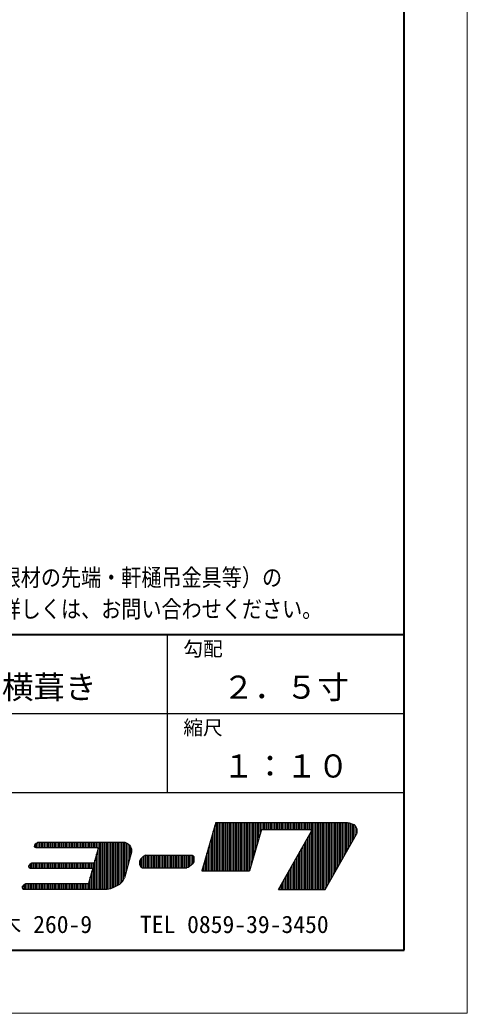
# Model space of a CAD drawing. Units: millimetres on the paper, enlarged 10 times. Extents: x -2100 to 2100, y -1485 to 1499.
# Drawn here: x 1533 to 2100, y -1485 to -225 of the extents above; entities that cross this region are included whole.
import ezdxf
from ezdxf.enums import TextEntityAlignment as Align

# ---------------------------------------------------------------- set-up
doc = ezdxf.new("R2010")
doc.units = ezdxf.units.MM
doc.header["$LTSCALE"] = 10
doc.layers.add('F-0_通り芯', color=6, linetype='Continuous', lineweight=9)
doc.layers.add('F-F_その他03', color=2, linetype='Continuous', lineweight=25)
doc.layers.add('F-4_文字', color=4, linetype='Continuous')
doc.styles.add('ＭＳ ゴシック', font='')
doc.styles.get('ＭＳ ゴシック').set_extended_font_data('MS Gothic')

msp = doc.modelspace()

# ---------------------------------------------------------------- linework, layer by layer
at = {"layer": 'F-0_通り芯'}
for p, q in [((2100, -1485), (2100, 1498.78)), ((-2100, -1485), (2100, -1485))]:
    msp.add_line(p, q, dxfattribs=at)
at = {"layer": 'F-0_通り芯', "color": 3, "lineweight": 40}
for p, q in [((2020, -1405), (2020, 1395)), ((2020, -1005), (820, -1005)), ((-1880, -1405), (2020, -1405))]:
    msp.add_line(p, q, dxfattribs=at)
at = {"layer": 'F-0_通り芯', "color": 2, "lineweight": 25}
for p, q in [((1720, -1105), (1720, -1005)), ((820, -1105), (2020, -1105)), ((1720, -1205), (1720, -1105)), ((820, -1205), (2020, -1205))]:
    msp.add_line(p, q, dxfattribs=at)
at = {"layer": 'F-F_その他03'}
for p, q in [((1781.22, -1243.21), (1763.68, -1304.54)), ((1782, -1304.54), (1782, -1243.21)), ((1784, -1304.54), (1784, -1243.21)), ((1786, -1304.54), (1786, -1243.21)), ((1788, -1304.54), (1788, -1243.21)), ((1790, -1304.54), (1790, -1243.21)), ((1792, -1304.54), (1792, -1243.21)), ((1794, -1304.54), (1794, -1243.21)), ((1796, -1304.54), (1796, -1243.21)), ((1798, -1304.54), (1798, -1243.21)), ((1800, -1304.54), (1800, -1243.21)), ((1802, -1304.54), (1802, -1243.21)), ((1804, -1304.54), (1804, -1243.21)), ((1806, -1304.54), (1806, -1243.21)), ((1808, -1304.54), (1808, -1243.21)), ((1810, -1304.54), (1810, -1243.21)), ((1812, -1304.54), (1812, -1243.21)), ((1814, -1304.54), (1814, -1243.21)), ((1816, -1304.54), (1816, -1243.21)), ((1818, -1304.54), (1818, -1243.21)), ((1820, -1304.54), (1820, -1243.21)), ((1822, -1304.54), (1822, -1243.21)), ((1824, -1304.54), (1824, -1243.21)), ((1826, -1298.04), (1826, -1243.21)), ((1828, -1291.05), (1828, -1243.21)), ((1830, -1284.05), (1830, -1243.21)), ((1832, -1277.06), (1832, -1243.21)), ((1834, -1270.07), (1834, -1243.21)), ((1836, -1263.07), (1836, -1243.21)), ((1838, -1256.08), (1838, -1243.21)), ((1840, -1252.06), (1840, -1243.21)), ((1842, -1252.06), (1842, -1243.21)), ((1844, -1252.06), (1844, -1243.21)), ((1846, -1252.06), (1846, -1243.21)), ((1848, -1252.06), (1848, -1243.21)), ((1850, -1252.06), (1850, -1243.21)), ((1852, -1252.06), (1852, -1243.21)), ((1854, -1252.06), (1854, -1243.21)), ((1856, -1252.06), (1856, -1243.21)), ((1858, -1252.06), (1858, -1243.21)), ((1860, -1252.06), (1860, -1243.21)), ((1862, -1252.06), (1862, -1243.21)), ((1864, -1252.06), (1864, -1243.21)), ((1866, -1252.06), (1866, -1243.21)), ((1868, -1252.06), (1868, -1243.21)), ((1870, -1252.06), (1870, -1243.21)), ((1872, -1252.06), (1872, -1243.21)), ((1874, -1252.06), (1874, -1243.21)), ((1876, -1252.06), (1876, -1243.21)), ((1878, -1252.06), (1878, -1243.21)), ((1880, -1252.06), (1880, -1243.21)), ((1882, -1252.06), (1882, -1243.21)), ((1884, -1252.06), (1884, -1243.21)), ((1886, -1252.06), (1886, -1243.21)), ((1888, -1252.06), (1888, -1243.21)), ((1890, -1252.06), (1890, -1243.21)), ((1892, -1252.06), (1892, -1243.21)), ((1894, -1252.06), (1894, -1243.21)), ((1896, -1252.06), (1896, -1243.21)), ((1898, -1252.06), (1898, -1243.21)), ((1900, -1252.06), (1900, -1243.21)), ((1902, -1252.06), (1902, -1243.21)), ((1904, -1328.23), (1904, -1243.21)), ((1906, -1328.23), (1906, -1243.21)), ((1908, -1328.23), (1908, -1243.21)), ((1910, -1328.23), (1910, -1243.21)), ((1912, -1328.23), (1912, -1243.21)), ((1914, -1328.23), (1914, -1243.21)), ((1916, -1328.23), (1916, -1243.21)), ((1918, -1328.23), (1918, -1243.21)), ((1920, -1328.17), (1920, -1243.21)), ((1922, -1324.62), (1922, -1243.21)), ((1924, -1321.07), (1924, -1243.21)), ((1926, -1317.52), (1926, -1243.21)), ((1928, -1313.97), (1928, -1243.21)), ((1930, -1310.42), (1930, -1243.21)), ((1932, -1306.87), (1932, -1243.21)), ((1934, -1303.32), (1934, -1243.21)), ((1936, -1299.77), (1936, -1243.21)), ((1938, -1296.21), (1938, -1243.21)), ((1940, -1292.66), (1940, -1243.21)), ((1942, -1289.11), (1942, -1243.21)), ((1944, -1285.56), (1944, -1243.21)), ((1946, -1282.01), (1946, -1243.21)), ((1948, -1278.46), (1948, -1243.21)), ((1950, -1274.91), (1950, -1243.4)), ((1950.57, -1243.46), (1953.95, -1244.81)), ((1952, -1271.36), (1952, -1244.03)), ((1954, -1267.81), (1954, -1244.83)), ((1956, -1264.26), (1956, -1245.78)), ((1778, -1304.54), (1778, -1254.46)), ((1780, -1304.54), (1780, -1247.47)), ((1839.15, -1252.06), (1824.14, -1304.54)), ((1839.15, -1252.06), (1902.23, -1252.06)), ((1860.69, -1328.23), (1902.49, -1254.03)), ((1900, -1328.23), (1900, -1258.45)), ((1902, -1328.23), (1902, -1254.9)), ((1902.49, -1254.03), (1902.23, -1252.06)), ((1919.97, -1328.23), (1959.52, -1258.01)), ((1958, -1260.71), (1958, -1247.81)), ((1960, -1256.5), (1960, -1250.88)), ((1552, -1274.52), (1552, -1270.99)), ((1553.19, -1269.74), (1555.29, -1268.3)), ((1554, -1275.02), (1554, -1269.18)), ((1556, -1275.02), (1556, -1268.3)), ((1558, -1275.02), (1558, -1268.3)), ((1560, -1275.02), (1560, -1268.3)), ((1562, -1275.02), (1562, -1268.3)), ((1564, -1275.02), (1564, -1268.3)), ((1566, -1275.02), (1566, -1268.3)), ((1568, -1275.02), (1568, -1268.3)), ((1570, -1275.02), (1570, -1268.3)), ((1572, -1275.02), (1572, -1268.3)), ((1574, -1275.02), (1574, -1268.3)), ((1576, -1275.02), (1576, -1268.3)), ((1578, -1275.02), (1578, -1268.3)), ((1580, -1275.02), (1580, -1268.3)), ((1582, -1275.02), (1582, -1268.3)), ((1584, -1275.02), (1584, -1268.3)), ((1586, -1275.02), (1586, -1268.3)), ((1588, -1275.02), (1588, -1268.3)), ((1590, -1275.02), (1590, -1268.3)), ((1592, -1275.02), (1592, -1268.3)), ((1594, -1275.02), (1594, -1268.3)), ((1596, -1275.02), (1596, -1268.3)), ((1598, -1275.02), (1598, -1268.3)), ((1600, -1275.02), (1600, -1268.3)), ((1602, -1275.02), (1602, -1268.3)), ((1604, -1275.02), (1604, -1268.3)), ((1606, -1275.02), (1606, -1268.3)), ((1608, -1275.02), (1608, -1268.3)), ((1610, -1275.02), (1610, -1268.3)), ((1612, -1275.02), (1612, -1268.3)), ((1614, -1275.02), (1614, -1268.3)), ((1616, -1275.02), (1616, -1268.3)), ((1618, -1275.02), (1618, -1268.3)), ((1620, -1275.02), (1620, -1268.3)), ((1622, -1275.02), (1622, -1268.3)), ((1624, -1275.02), (1624, -1268.3)), ((1626, -1275.02), (1626, -1268.3)), ((1628, -1275.02), (1628, -1268.3)), ((1630, -1275.02), (1630, -1268.3)), ((1632, -1275.02), (1632, -1268.3)), ((1634, -1327.95), (1634, -1268.3)), ((1636, -1327.95), (1636, -1268.3)), ((1638, -1327.95), (1638, -1268.3)), ((1640, -1327.95), (1640, -1268.3)), ((1642, -1327.95), (1642, -1268.3)), ((1644, -1327.8), (1644, -1268.3)), ((1646, -1327.31), (1646, -1268.3)), ((1648, -1326.82), (1648, -1268.3)), ((1650, -1326.04), (1650, -1268.3)), ((1652, -1325.2), (1652, -1268.3)), ((1654, -1324.18), (1654, -1268.3)), ((1656, -1323.15), (1656, -1268.3)), ((1658, -1322.12), (1658, -1268.3)), ((1660, -1320.85), (1660, -1268.3)), ((1662, -1318.85), (1662, -1268.3)), ((1664, -1316.11), (1664, -1268.3)), ((1666, -1311.64), (1666, -1268.35)), ((1668, -1304.16), (1668, -1269.19)), ((1670, -1296.69), (1670, -1270.31)), ((1672, -1289.22), (1672, -1272.37)), ((1774, -1304.54), (1774, -1268.45)), ((1776, -1304.54), (1776, -1261.46)), ((1894, -1328.23), (1894, -1269.1)), ((1896, -1328.23), (1896, -1265.55)), ((1898, -1328.23), (1898, -1262)), ((1552.91, -1275.02), (1632.35, -1275.02)), ((1632.35, -1275.02), (1627.03, -1294.37)), ((1630, -1327.95), (1630, -1283.56)), ((1632, -1327.95), (1632, -1276.28)), ((1674, -1282.11), (1674, -1275.95)), ((1691.91, -1284.5), (1689.21, -1286.34)), ((1692, -1300.68), (1692, -1284.5)), ((1694, -1300.68), (1694, -1284.5)), ((1696, -1300.68), (1696, -1284.5)), ((1698, -1300.68), (1698, -1284.5)), ((1700, -1300.68), (1700, -1284.5)), ((1702, -1300.68), (1702, -1284.5)), ((1704, -1300.68), (1704, -1284.5)), ((1706, -1300.68), (1706, -1284.5)), ((1708, -1300.68), (1708, -1284.5)), ((1710, -1300.68), (1710, -1284.5)), ((1712, -1300.68), (1712, -1284.5)), ((1714, -1300.68), (1714, -1284.5)), ((1716, -1300.68), (1716, -1284.5)), ((1718, -1300.68), (1718, -1284.5)), ((1720, -1300.68), (1720, -1284.5)), ((1722, -1300.68), (1722, -1284.5)), ((1724, -1300.68), (1724, -1284.5)), ((1726, -1300.68), (1726, -1284.5)), ((1728, -1300.68), (1728, -1284.5)), ((1730, -1300.68), (1730, -1284.5)), ((1732, -1300.68), (1732, -1284.5)), ((1734, -1300.68), (1734, -1284.5)), ((1736, -1300.68), (1736, -1284.5)), ((1738, -1300.68), (1738, -1284.5)), ((1740, -1300.68), (1740, -1284.5)), ((1742, -1300.68), (1742, -1284.5)), ((1744, -1300.68), (1744, -1284.5)), ((1746, -1300.33), (1746, -1284.5)), ((1748, -1299.1), (1748, -1284.5)), ((1750, -1297.26), (1750, -1284.5)), ((1752, -1295.42), (1752, -1284.82)), ((1752.28, -1284.94), (1753.33, -1286.28)), ((1770, -1304.54), (1770, -1282.44)), ((1772, -1304.54), (1772, -1275.45)), ((1886, -1328.23), (1886, -1283.3)), ((1888, -1328.23), (1888, -1279.75)), ((1890, -1328.23), (1890, -1276.2)), ((1892, -1328.23), (1892, -1272.65)), ((1545.93, -1295.8), (1548.03, -1294.37)), ((1546, -1301.08), (1546, -1295.76)), ((1548, -1301.08), (1548, -1294.39)), ((1548.03, -1294.37), (1627.03, -1294.37)), ((1550, -1301.08), (1550, -1294.37)), ((1552, -1301.08), (1552, -1294.37)), ((1554, -1301.08), (1554, -1294.37)), ((1556, -1301.08), (1556, -1294.37)), ((1558, -1301.08), (1558, -1294.37)), ((1560, -1301.08), (1560, -1294.37)), ((1562, -1301.08), (1562, -1294.37)), ((1564, -1301.08), (1564, -1294.37)), ((1566, -1301.08), (1566, -1294.37)), ((1568, -1301.08), (1568, -1294.37)), ((1570, -1301.08), (1570, -1294.37)), ((1572, -1301.08), (1572, -1294.37)), ((1574, -1301.08), (1574, -1294.37)), ((1576, -1301.08), (1576, -1294.37)), ((1578, -1301.08), (1578, -1294.37)), ((1580, -1301.08), (1580, -1294.37)), ((1582, -1301.08), (1582, -1294.37)), ((1584, -1301.08), (1584, -1294.37)), ((1586, -1301.08), (1586, -1294.37)), ((1588, -1301.08), (1588, -1294.37)), ((1590, -1301.08), (1590, -1294.37)), ((1592, -1301.08), (1592, -1294.37)), ((1594, -1301.08), (1594, -1294.37)), ((1596, -1301.08), (1596, -1294.37)), ((1598, -1301.08), (1598, -1294.37)), ((1600, -1301.08), (1600, -1294.37)), ((1602, -1301.08), (1602, -1294.37)), ((1604, -1301.08), (1604, -1294.37)), ((1606, -1301.08), (1606, -1294.37)), ((1608, -1301.08), (1608, -1294.37)), ((1610, -1301.08), (1610, -1294.37)), ((1612, -1301.08), (1612, -1294.37)), ((1614, -1301.08), (1614, -1294.37)), ((1616, -1301.08), (1616, -1294.37)), ((1618, -1301.08), (1618, -1294.37)), ((1620, -1301.08), (1620, -1294.37)), ((1622, -1301.08), (1622, -1294.37)), ((1624, -1301.08), (1624, -1294.37)), ((1626, -1327.95), (1626, -1294.37)), ((1628, -1327.95), (1628, -1290.83)), ((1672.64, -1286.83), (1665.51, -1313.45)), ((1686, -1299.41), (1686, -1289.39)), ((1688, -1300.6), (1688, -1287.39)), ((1690, -1300.68), (1690, -1285.8)), ((1766, -1304.54), (1766, -1296.43)), ((1768, -1304.54), (1768, -1289.43)), ((1878, -1328.23), (1878, -1297.5)), ((1880, -1328.23), (1880, -1293.95)), ((1882, -1328.23), (1882, -1290.4)), ((1884, -1328.23), (1884, -1286.85)), ((1544, -1299.94), (1544, -1297.84)), ((1545.66, -1301.08), (1625.18, -1301.08)), ((1625.18, -1301.08), (1619.82, -1320.59)), ((1624, -1327.95), (1624, -1305.37)), ((1688.13, -1300.68), (1744.27, -1300.68)), ((1746.18, -1300.3), (1744.27, -1300.68)), ((1763.68, -1304.54), (1824.14, -1304.54)), ((1764, -1304.54), (1764, -1303.42)), ((1872, -1328.23), (1872, -1308.16)), ((1874, -1328.23), (1874, -1304.6)), ((1876, -1328.23), (1876, -1301.05)), ((1537.97, -1322.03), (1540.07, -1320.59)), ((1538, -1327.95), (1538, -1322)), ((1540, -1327.95), (1540, -1320.64)), ((1540.07, -1320.59), (1619.82, -1320.59)), ((1542, -1327.95), (1542, -1320.59)), ((1544, -1327.95), (1544, -1320.59)), ((1546, -1327.95), (1546, -1320.59)), ((1548, -1327.95), (1548, -1320.59)), ((1550, -1327.95), (1550, -1320.59)), ((1552, -1327.95), (1552, -1320.59)), ((1554, -1327.95), (1554, -1320.59)), ((1556, -1327.95), (1556, -1320.59)), ((1558, -1327.95), (1558, -1320.59)), ((1560, -1327.95), (1560, -1320.59)), ((1562, -1327.95), (1562, -1320.59)), ((1564, -1327.95), (1564, -1320.59)), ((1566, -1327.95), (1566, -1320.59)), ((1568, -1327.95), (1568, -1320.59)), ((1570, -1327.95), (1570, -1320.59)), ((1572, -1327.95), (1572, -1320.59)), ((1574, -1327.95), (1574, -1320.59)), ((1576, -1327.95), (1576, -1320.59)), ((1578, -1327.95), (1578, -1320.59)), ((1580, -1327.95), (1580, -1320.59)), ((1582, -1327.95), (1582, -1320.59)), ((1584, -1327.95), (1584, -1320.59)), ((1586, -1327.95), (1586, -1320.59)), ((1588, -1327.95), (1588, -1320.59)), ((1590, -1327.95), (1590, -1320.59)), ((1592, -1327.95), (1592, -1320.59)), ((1594, -1327.95), (1594, -1320.59)), ((1596, -1327.95), (1596, -1320.59)), ((1598, -1327.95), (1598, -1320.59)), ((1600, -1327.95), (1600, -1320.59)), ((1602, -1327.95), (1602, -1320.59)), ((1604, -1327.95), (1604, -1320.59)), ((1606, -1327.95), (1606, -1320.59)), ((1608, -1327.95), (1608, -1320.59)), ((1610, -1327.95), (1610, -1320.59)), ((1612, -1327.95), (1612, -1320.59)), ((1614, -1327.95), (1614, -1320.59)), ((1616, -1327.95), (1616, -1320.59)), ((1618, -1327.95), (1618, -1320.59)), ((1620, -1327.95), (1620, -1319.92)), ((1622, -1327.95), (1622, -1312.65)), ((1663.02, -1317.84), (1665.51, -1313.45)), ((1864, -1328.23), (1864, -1322.36)), ((1866, -1328.23), (1866, -1318.81)), ((1868, -1328.23), (1868, -1315.26)), ((1870, -1328.23), (1870, -1311.71)), ((1536, -1326.39), (1536, -1324.1)), ((1860.69, -1328.23), (1919.97, -1328.23)), ((1862, -1328.23), (1862, -1325.91))]:
    msp.add_line(p, q, dxfattribs=at)
for points in [[(1781.22, -1243.21), (1948.14, -1243.21), (1950.57, -1243.46)], [(1953.95, -1244.81), (1956.31, -1245.92), (1958.66, -1248.54), (1960.24, -1251.3), (1960.24, -1255.75), (1959.52, -1258.01)], [(1553.19, -1269.74), (1552.17, -1270.81), (1551.14, -1271.89), (1550.93, -1273.45)], [(1555.29, -1268.3), (1665.88, -1268.3), (1669.29, -1269.74)], [(1669.29, -1269.74), (1670.74, -1270.91), (1671.86, -1272.14), (1672.97, -1273.98), (1674.43, -1276.77), (1674.43, -1280.63), (1672.64, -1286.83)], [(1550.93, -1273.45), (1551.59, -1274.3), (1552.91, -1275.02)], [(1691.91, -1284.5), (1751.22, -1284.5), (1752.28, -1284.94)], [(1545.93, -1295.8), (1544.91, -1296.88), (1543.89, -1297.96), (1543.67, -1299.52)], [(1689.21, -1286.34), (1686.86, -1288.37), (1685.56, -1289.91), (1684.47, -1292.79), (1684.47, -1296.4), (1685.93, -1299.36), (1688.13, -1300.68)], [(1753.33, -1286.28), (1753.33, -1293.18), (1752.42, -1295.03), (1747.88, -1299.21), (1746.18, -1300.3)], [(1543.67, -1299.52), (1544.33, -1300.36), (1545.66, -1301.08)], [(1537.97, -1322.03), (1536.95, -1323.1), (1535.92, -1324.18), (1535.71, -1325.74)], [(1648.21, -1326.77), (1651.85, -1325.28), (1659.52, -1321.34), (1663.02, -1317.84)], [(1535.71, -1325.74), (1536.23, -1326.9), (1537.28, -1327.95)], [(1537.28, -1327.95), (1643.43, -1327.95), (1648.21, -1326.77)]]:
    msp.add_lwpolyline(points, dxfattribs=at)

# ---------------------------------------------------------------- texts
at = {"layer": 'F-4_文字', "style": 'ＭＳ ゴシック', "width": 0.85}
for s, p in [('※\u3000各種取付部品は、取付先（雪止め金具・雪止め瓦・各屋根材の先端・軒樋吊金具等）の', (820, -950)), ('\u3000\u3000寸法・形状によっては取り付かない場合がございます。詳しくは、お問い合わせください。', (820, -990))]:
    msp.add_text(s, height=21.99, dxfattribs=at).set_placement(p, align=Align.BOTTOM_LEFT)
at = {"layer": 'F-4_文字', "color": 7, "style": 'ＭＳ ゴシック'}
for s, p in [('勾配', (1740, -1037.5)), ('縮尺', (1740, -1137.5))]:
    msp.add_text(s, height=18.33, dxfattribs=at).set_placement(p, align=Align.BOTTOM_LEFT)
at = {"layer": 'F-4_文字', "style": 'ＭＳ ゴシック'}
for s, p in [('横葺き', (1510, -1095)), ('２．５寸', (1790, -1095)), ('１：１０', (1790, -1195))]:
    msp.add_text(s, height=29.33, dxfattribs=at).set_placement(p, align=Align.BOTTOM_LEFT)
at = {"layer": 'F-F_その他03', "color": 7, "style": 'ＭＳ ゴシック'}
for s, p in [('〒689-3541\u3000鳥取県米子市二本木 260-9', (1085, -1390)), ('TEL 0859-39-3450', (1685, -1390))]:
    msp.add_text(s, height=21.99, dxfattribs=at).set_placement(p, align=Align.BOTTOM_LEFT)

doc.saveas('drawing.dxf')
